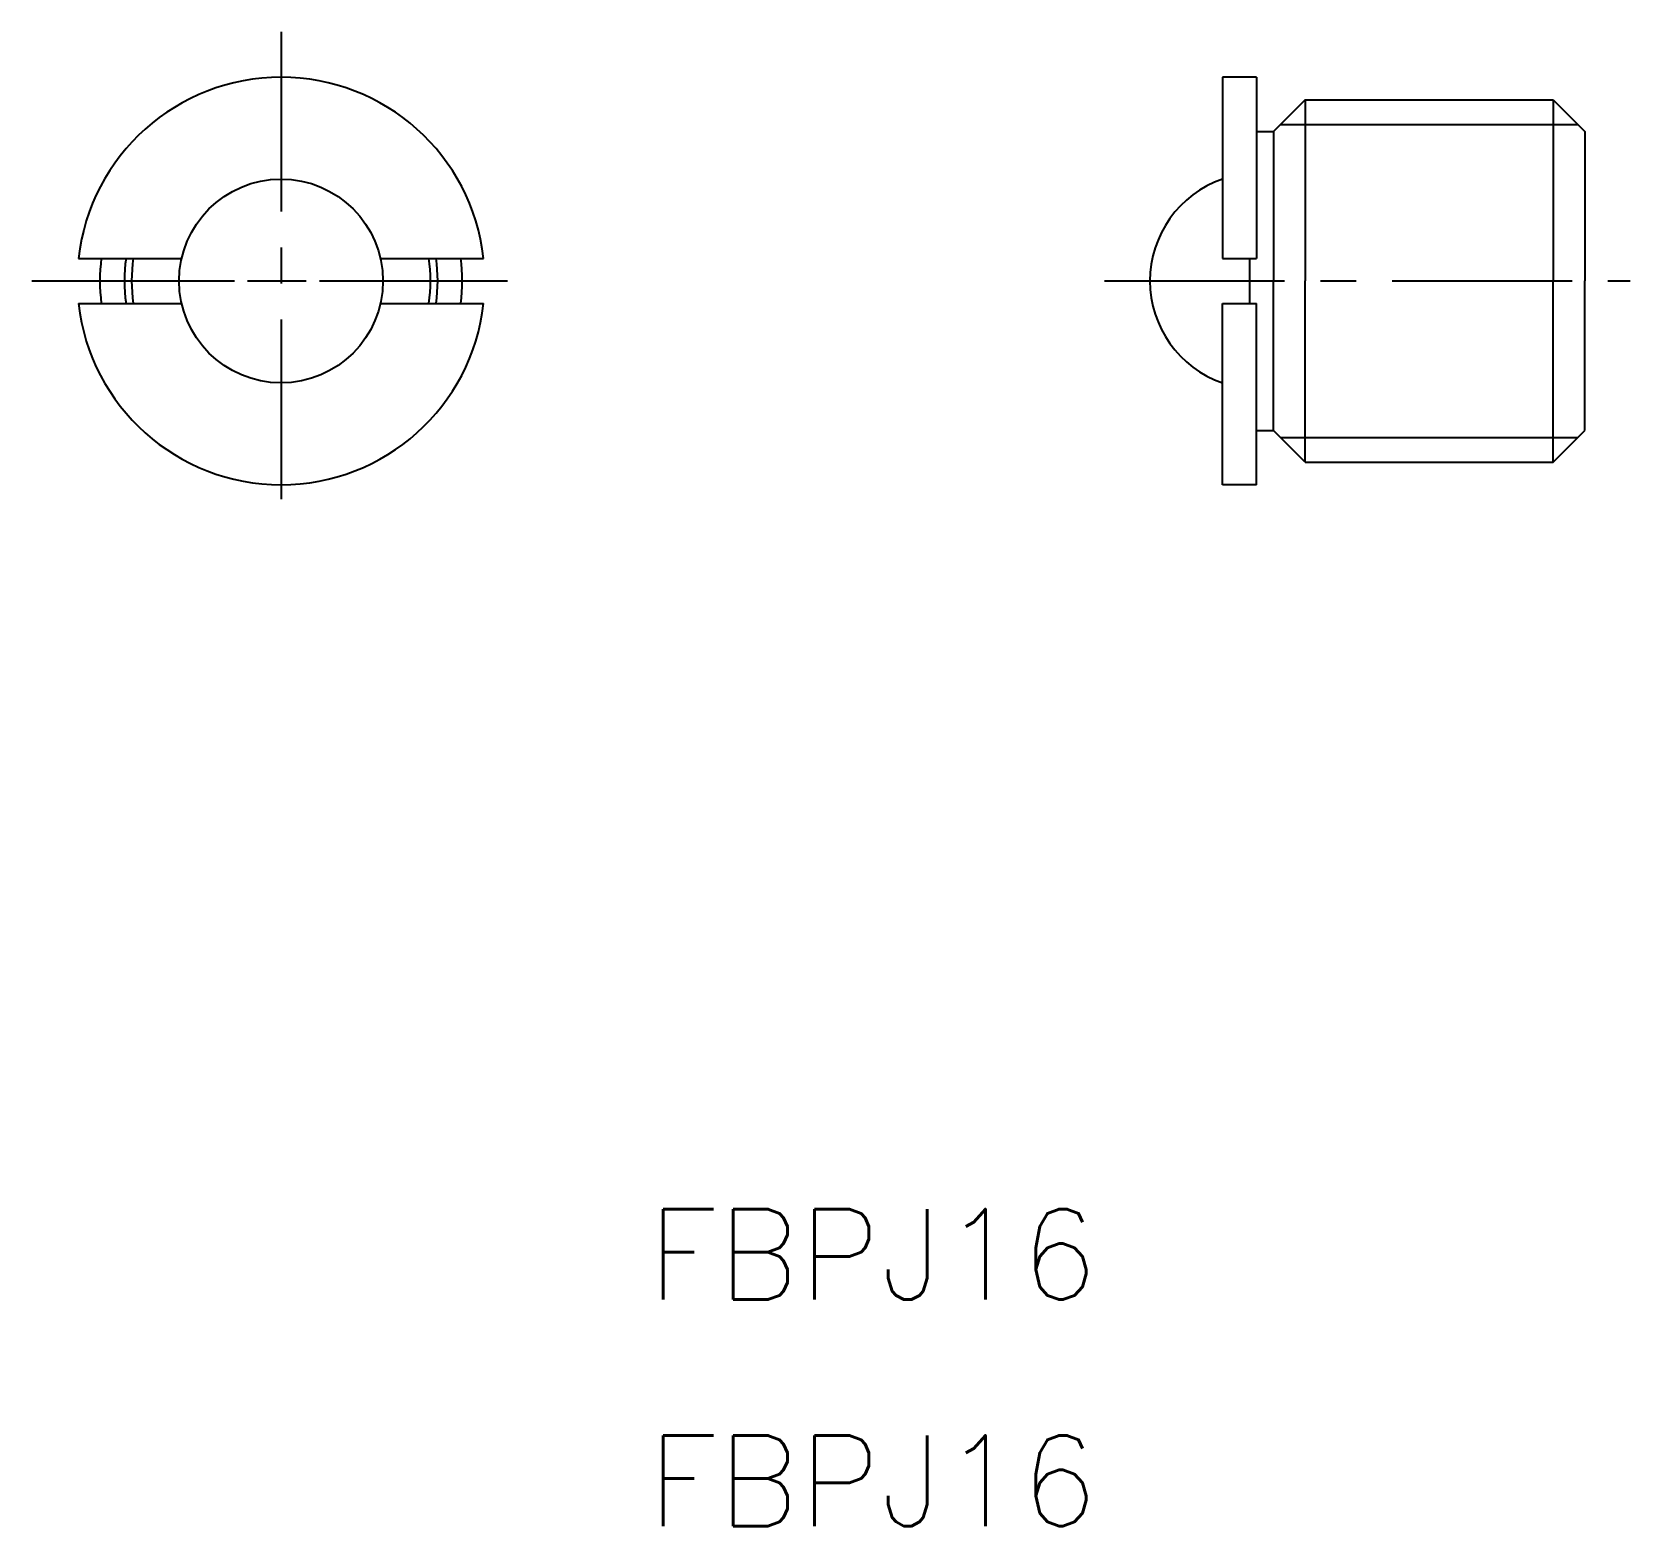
# Model space of a CAD drawing. Extents: x -63.3 to 7.3, y -36.2 to 29.8.
import ezdxf

# ---------------------------------------------------------------- set-up
doc = ezdxf.new("R2010")
doc.units = 0
doc.header["$LTSCALE"] = 0.25
doc.linetypes.add('CENTER', pattern=[50.8, 31.75, -6.35, 6.35, -6.35])
doc.layers.get('0').update_dxf_attribs({"linetype": 'CONTINUOUS'})
doc.layers.add('CENTER', color=1, linetype='CENTER')
doc.styles.get("Standard").update_dxf_attribs({"font": 'txt.shx'})

msp = doc.modelspace()

# ---------------------------------------------------------------- linework, layer by layer
for p, q in [((-10.745, 27.797), (-10.745, 19.797)), ((-9.245, 27.797), (-10.745, 27.797)), ((-9.245, 27.797), (-9.245, 19.797)), ((-7.095, 26.797), (-8.495, 25.397)), ((-7.095, 26.797), (-7.095, 18.797)), ((-7.095, 26.797), (3.855, 26.797)), ((3.855, 26.797), (3.855, 18.797)), ((3.855, 26.797), (5.255, 25.397)), ((-9.245, 25.397), (-8.495, 25.397)), ((-8.495, 25.397), (-8.495, 18.797)), ((5.255, 25.397), (5.255, 18.797)), ((-61.258, 19.797), (-56.702, 19.797)), ((-47.926, 19.797), (-43.37, 19.797)), ((-10.745, 19.797), (-9.245, 19.797)), ((-9.545, 19.797), (-9.545, 17.797)), ((-8.495, 12.197), (-8.495, 18.797)), ((-7.095, 10.797), (-7.095, 18.797)), ((3.855, 10.797), (3.855, 18.797)), ((5.255, 12.197), (5.255, 18.797)), ((-61.258, 17.797), (-56.702, 17.797)), ((-47.926, 17.797), (-43.37, 17.797)), ((-10.745, 9.797), (-10.745, 17.797)), ((-10.745, 17.797), (-9.245, 17.797)), ((-9.245, 9.797), (-9.245, 17.797)), ((-9.245, 12.197), (-8.495, 12.197)), ((-7.095, 10.797), (-8.495, 12.197)), ((3.855, 10.797), (5.255, 12.197)), ((-7.095, 10.797), (3.855, 10.797)), ((-9.245, 9.797), (-10.745, 9.797))]:
    msp.add_line(p, q)
at = {"color": 3}
for p, q in [((-8.178, 25.715), (4.937, 25.715)), ((-8.178, 11.88), (4.937, 11.88))]:
    msp.add_line(p, q, dxfattribs=at)
msp.add_circle((-52.314, 18.797), 4.501)
for centre, radius, start, end in [((-52.314, 18.797), 9, 6.37937, 173.62063), ((-9.18, 18.797), 4.765, 109.17391, 250.82609), ((-52.314, 18.797), 8, 172.81924, 187.18076), ((-52.314, 18.797), 6.6, 171.28526, 188.71474), ((-52.314, 18.797), 6.6, 351.28526, 8.71474), ((-52.314, 18.797), 8, 352.81924, 7.18076), ((-52.314, 18.797), 9, 186.37937, 353.62063)]:
    msp.add_arc(centre, radius, start, end)
for start, end in [(171.68815, 188.31185), (351.68815, 8.31185)]:
    msp.add_arc((-52.314, 18.797), 6.918, start, end, dxfattribs=at)
at = {"layer": 'CENTER', "color": 1, "linetype": 'CENTER'}
for p, q in [((-52.314, 29.797), (-52.314, 7.797)), ((-63.314, 18.797), (-41.314, 18.797)), ((-62.314, 18.797), (-42.314, 18.797)), ((-15.945, 18.797), (7.255, 18.797))]:
    msp.add_line(p, q, dxfattribs=at)

# ---------------------------------------------------------------- texts
for p in [(-36.128, -26.201), (-36.128, -36.201)]:
    msp.add_text('FBPJ16', height=4).set_placement(p)

doc.saveas('drawing.dxf')
